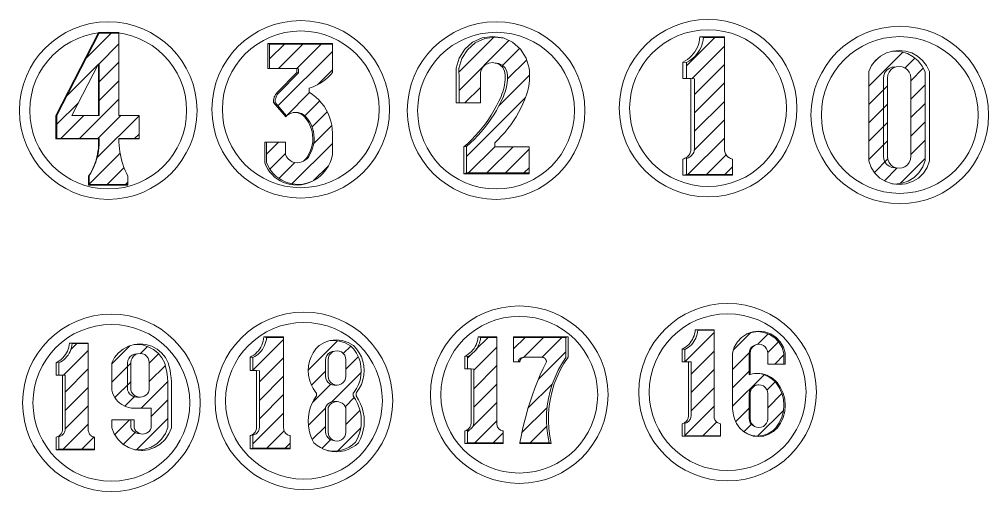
# Model space of a CAD drawing. Header units: inches. Extents: x 352 to 11605, y -941 to 2503.
# Drawn here: x 5041.4 to 5127.2, y 744.3 to 786.1 of the extents above; entities that cross this region are included whole.
import ezdxf

# ---------------------------------------------------------------- set-up
doc = ezdxf.new("R2010")
doc.units = ezdxf.units.IN
doc.header["$MEASUREMENT"] = 0
pattern_1 = [(45, (4354.5797, 1323.5204), (-0.8148213, 0.8148213), [])]
pattern_2 = [(45, (4354.5797, 1323.5204), (-0.8148213, 0.8148213), [])]

msp = doc.modelspace()

# ---------------------------------------------------------------- hatches: boundary and pattern name
at = {"lineweight": 20}
h = msp.add_hatch(dxfattribs=at)
h.set_pattern_fill('ANSI31', color=256, scale=9.218651)
h.set_pattern_definition(pattern_1)
h.paths.add_polyline_path([(5050.239, 784.852), (5048.497, 784.852), (5044.759, 777.571), (5044.759, 775.528), (5048.497, 775.528), (5048.498, 775.223), (5048.492, 774.962), (5048.473, 774.701), (5048.442, 774.441), (5048.398, 774.183), (5048.342, 773.928), (5048.273, 773.675), (5048.192, 773.427), (5048.099, 773.182), (5047.994, 772.943), (5047.878, 772.708), (5047.75, 772.48), (5047.612, 772.258), (5047.612, 771.471), (5051.034, 771.471), (5051.034, 772.198), (5050.91, 772.455), (5050.796, 772.717), (5050.692, 772.983), (5050.598, 773.253), (5050.515, 773.526), (5050.443, 773.803), (5050.382, 774.082), (5050.331, 774.363), (5050.292, 774.646), (5050.263, 774.93), (5050.245, 775.215), (5050.238, 775.528), (5052.027, 775.528), (5052.027, 777.563), (5050.239, 777.563)])
h.paths.add_polyline_path([(5048.451, 782.134), (5048.497, 782.097), (5048.497, 777.571), (5048.451, 777.563), (5046.066, 777.563)], flags=16)
h = msp.add_hatch(dxfattribs=at)
h.set_pattern_fill('ANSI31', color=256, scale=9.218651)
h.set_pattern_definition(pattern_1)
h.paths.add_polyline_path([(5069.133, 783.899), (5063.571, 783.899), (5063.571, 781.744), (5065.996, 781.744), (5066.128, 781.706), (5066.128, 781.341), (5064.412, 779.608), (5064.305, 779.484), (5064.258, 779.417), (5064.216, 779.347), (5064.179, 779.274), (5064.147, 779.198), (5064.121, 779.121), (5064.1, 779.042), (5064.084, 778.961), (5064.07, 778.798), (5064.071, 778.716), (5065.08, 777.541), (5065.113, 777.573), (5065.239, 777.664), (5065.376, 777.737), (5065.523, 777.79), (5065.675, 777.823), (5065.83, 777.833), (5065.964, 777.834), (5066.118, 777.823), (5066.269, 777.791), (5066.414, 777.738), (5066.55, 777.666), (5066.675, 777.575), (5066.786, 777.468), (5066.973, 777.238), (5067.136, 776.989), (5067.271, 776.724), (5067.379, 776.447), (5067.456, 776.16), (5067.504, 775.866), (5067.521, 775.569), (5067.506, 775.272), (5067.461, 774.978), (5067.386, 774.691), (5067.281, 774.413), (5067.147, 774.147), (5067.052, 773.95), (5066.919, 773.777), (5066.754, 773.634), (5066.563, 773.527), (5066.436, 773.484), (5066.226, 773.418), (5066.006, 773.396), (5065.787, 773.418), (5065.576, 773.484), (5065.384, 773.592), (5065.217, 773.736), (5065.083, 773.911), (5064.987, 774.11), (5064.987, 775.217), (5063.302, 775.217), (5063.302, 773.416), (5063.422, 773.135), (5063.57, 772.869), (5063.745, 772.619), (5063.945, 772.388), (5064.167, 772.179), (5064.41, 771.994), (5064.671, 771.834), (5064.946, 771.703), (5065.234, 771.6), (5065.53, 771.528), (5065.833, 771.486), (5066.138, 771.476), (5066.505, 771.506), (5066.867, 771.578), (5067.218, 771.691), (5067.478, 771.809), (5067.756, 771.976), (5068.051, 772.203), (5068.319, 772.462), (5068.555, 772.75), (5068.757, 773.063), (5068.922, 773.397), (5069.048, 773.747), (5069.133, 774.11), (5069.133, 775.995), (5069.117, 776.358), (5069.071, 776.718), (5068.993, 777.073), (5068.886, 777.419), (5068.75, 777.756), (5068.585, 778.079), (5068.393, 778.388), (5068.176, 778.678), (5067.934, 778.949), (5067.67, 779.199), (5067.386, 779.425), (5067.084, 779.625), (5067.084, 779.994), (5067.282, 780.06), (5067.477, 780.136), (5067.667, 780.221), (5067.854, 780.316), (5068.035, 780.419), (5068.211, 780.532), (5068.382, 780.653), (5068.546, 780.782), (5068.703, 780.919), (5068.854, 781.064), (5068.997, 781.216), (5069.133, 781.375)])
h = msp.add_hatch(dxfattribs=at)
h.set_pattern_fill('ANSI31', color=256, scale=9.218651)
h.set_pattern_definition(pattern_1)
h.paths.add_polyline_path([(5086.538, 774.795), (5083.499, 774.795), (5083.499, 775.153), (5083.809, 775.449), (5084.107, 775.757), (5084.392, 776.078), (5084.663, 776.41), (5084.921, 776.753), (5085.164, 777.106), (5085.392, 777.468), (5085.605, 777.84), (5085.803, 778.221), (5085.985, 778.609), (5086.151, 779.004), (5086.207, 779.158), (5086.301, 779.406), (5086.381, 779.658), (5086.449, 779.914), (5086.503, 780.174), (5086.543, 780.435), (5086.57, 780.699), (5086.582, 780.964), (5086.582, 781.229), (5086.567, 781.493), (5086.538, 781.756), (5086.283, 782.653), (5085.783, 783.44), (5085.081, 784.054), (5084.32, 784.404), (5083.523, 784.519), (5082.61, 784.387), (5081.771, 784.002), (5081.076, 783.394), (5080.581, 782.614), (5080.328, 781.726), (5080.337, 780.803), (5080.337, 778.679), (5082.239, 778.679), (5082.239, 781.471), (5082.418, 781.807), (5082.664, 782.047), (5082.972, 782.201), (5083.312, 782.254), (5083.523, 782.219), (5083.651, 782.201), (5083.657, 782.198), (5083.86, 782.167), (5084.164, 782.015), (5084.408, 781.777), (5084.568, 781.476), (5084.629, 781.141), (5084.629, 780.925), (5084.619, 780.71), (5084.599, 780.495), (5084.568, 780.282), (5084.527, 780.07), (5084.475, 779.861), (5084.414, 779.654), (5084.342, 779.451), (5084.261, 779.251), (5084.17, 779.056), (5084.069, 778.832), (5083.862, 778.42), (5083.639, 778.016), (5083.402, 777.621), (5083.149, 777.235), (5082.883, 776.859), (5082.603, 776.493), (5082.309, 776.137), (5082.002, 775.793), (5081.682, 775.461), (5081.35, 775.141), (5081.006, 774.833), (5081.006, 772.482), (5086.538, 772.482)])
h = msp.add_hatch(dxfattribs=at)
h.set_pattern_fill('ANSI31', color=256, scale=9.218651)
h.set_pattern_definition([(45, (4354.5797, 1323.5204), (-0.8148213, 0.8148213), [])])
h.paths.add_polyline_path([(5104.346, 773.77), (5104.256, 773.813), (5104.171, 773.866), (5104.093, 773.929), (5104.023, 774.001), (5103.962, 774.08), (5103.911, 774.166), (5103.871, 774.258), (5103.841, 774.354), (5103.824, 774.452), (5103.818, 774.552), (5103.818, 784.478), (5101.955, 784.478), (5101.928, 784.246), (5101.88, 784.017), (5101.813, 783.793), (5101.727, 783.576), (5101.622, 783.368), (5101.499, 783.169), (5101.36, 782.981), (5101.205, 782.807), (5101.035, 782.646), (5100.853, 782.501), (5100.658, 782.372), (5100.453, 782.261), (5100.453, 780.855), (5100.858, 780.855), (5101.167, 780.832), (5101.167, 774.591), (5101.154, 774.495), (5101.131, 774.4), (5101.098, 774.309), (5101.056, 774.221), (5101.004, 774.138), (5100.945, 774.061), (5100.877, 773.991), (5100.803, 773.929), (5100.722, 773.874), (5100.636, 773.828), (5100.546, 773.792), (5100.453, 773.765), (5100.453, 772.337), (5104.539, 772.337), (5104.539, 773.718), (5104.441, 773.738)])
h = msp.add_hatch(dxfattribs=at)
h.set_pattern_fill('ANSI31', color=256, scale=9.218651, angle=180)
h.set_pattern_definition([(225, (4354.5797, 1323.5204), (0.8148213, -0.8148213), [])])
h.paths.add_polyline_path([(5121.569, 773.584), (5121.569, 781.43), (5121.316, 781.945), (5120.963, 782.399), (5120.527, 782.772), (5120.025, 783.051), (5119.477, 783.222), (5118.906, 783.28), (5118.591, 783.248), (5118.143, 783.108), (5117.636, 782.827), (5117.195, 782.45), (5116.84, 781.992), (5116.584, 781.471), (5116.584, 773.548), (5116.797, 772.975), (5117.131, 772.464), (5117.568, 772.037), (5118.088, 771.717), (5118.6, 771.541), (5118.906, 771.507), (5119.507, 771.574), (5120.079, 771.77), (5120.594, 772.088), (5121.028, 772.51), (5121.358, 773.017)])
h.paths.add_polyline_path([(5118.241, 781.389), (5119.119, 782.063), (5120.212, 781.611), (5120.306, 780.891), (5120.306, 773.435), (5119.428, 772.761), (5119.022, 772.93), (5118.559, 772.982), (5118.241, 773.751)], flags=16)
h = msp.add_hatch(dxfattribs=at)
h.set_pattern_fill('ANSI31', color=256, scale=9.218651)
h.set_pattern_definition(pattern_2)
h.paths.add_polyline_path([(5103.31, 750.323), (5103.24, 750.356), (5103.175, 750.397), (5103.115, 750.445), (5103.061, 750.5), (5103.014, 750.562), (5102.975, 750.628), (5102.944, 750.698), (5102.921, 750.772), (5102.908, 750.848), (5102.903, 750.925), (5102.903, 758.565), (5101.469, 758.565), (5101.448, 758.387), (5101.412, 758.211), (5101.36, 758.039), (5101.293, 757.872), (5101.213, 757.711), (5101.118, 757.558), (5101.011, 757.414), (5100.892, 757.279), (5100.761, 757.156), (5100.621, 757.044), (5100.471, 756.945), (5100.313, 756.859), (5100.313, 755.776), (5100.625, 755.776), (5100.862, 755.759), (5100.862, 750.955), (5100.852, 750.881), (5100.835, 750.808), (5100.809, 750.738), (5100.777, 750.67), (5100.737, 750.606), (5100.691, 750.547), (5100.64, 750.493), (5100.582, 750.445), (5100.52, 750.403), (5100.454, 750.368), (5100.385, 750.34), (5100.313, 750.319), (5100.313, 749.22), (5103.458, 749.22), (5103.458, 750.283), (5103.383, 750.298)])
h = msp.add_hatch(dxfattribs=at)
h.set_pattern_fill('ANSI31', color=256, scale=9.218651)
h.set_pattern_definition(pattern_2)
h.paths.add_polyline_path([(5108.363, 753.925), (5108.217, 754.086), (5108.055, 754.232), (5107.879, 754.361), (5107.691, 754.472), (5107.494, 754.564), (5107.288, 754.636), (5107.076, 754.688), (5106.86, 754.718), (5106.642, 754.727), (5106.493, 754.718), (5106.301, 754.688), (5106.088, 754.632), (5105.999, 754.625), (5105.999, 756.512), (5106.025, 756.713), (5106.102, 756.899), (5106.225, 757.06), (5106.386, 757.183), (5106.572, 757.26), (5106.667, 757.293), (5106.87, 757.32), (5107.072, 757.293), (5107.261, 757.215), (5107.422, 757.091), (5107.547, 756.929), (5107.625, 756.74), (5107.651, 756.538), (5107.651, 755.567), (5109.08, 755.567), (5109.08, 756.512), (5108.92, 757.031), (5108.645, 757.5), (5108.27, 757.893), (5107.815, 758.189), (5107.305, 758.374), (5106.773, 758.437), (5106.765, 758.437), (5106.226, 758.374), (5105.765, 758.207), (5105.343, 757.932), (5104.964, 757.535), (5104.687, 757.062), (5104.525, 756.538), (5104.525, 751.997), (5104.529, 751.802), (5104.542, 751.609), (5104.563, 751.415), (5104.593, 751.223), (5104.632, 751.033), (5104.678, 750.844), (5104.712, 750.728), (5104.896, 750.292), (5105.167, 749.906), (5105.513, 749.586), (5105.861, 749.381), (5106.276, 749.243), (5106.741, 749.194), (5107.205, 749.243), (5107.649, 749.39), (5108.052, 749.628), (5108.177, 749.744), (5108.363, 749.934), (5108.67, 750.378), (5108.895, 750.869), (5109.034, 751.391), (5109.08, 751.929), (5109.034, 752.467), (5108.895, 752.989), (5108.67, 753.48)])
h.paths.add_polyline_path([(5106.025, 753.158), (5106.102, 753.344), (5106.225, 753.505), (5106.386, 753.628), (5106.572, 753.705), (5106.773, 753.731), (5106.87, 753.73), (5107.072, 753.703), (5107.261, 753.625), (5107.422, 753.501), (5107.547, 753.339), (5107.625, 753.15), (5107.651, 752.948), (5107.651, 750.728), (5107.625, 750.525), (5107.547, 750.337), (5107.422, 750.175), (5107.261, 750.051), (5107.072, 749.973), (5106.87, 749.946), (5106.667, 749.973), (5106.572, 750.011), (5106.479, 750.051), (5106.386, 750.088), (5106.225, 750.211), (5106.102, 750.372), (5106.025, 750.558), (5105.999, 750.758), (5105.999, 752.957)], flags=16)
h = msp.add_hatch(dxfattribs=at)
h.set_pattern_fill('ANSI31', color=256, scale=9.218651)
h.set_pattern_definition(pattern_2)
h.paths.add_polyline_path([(5047.94, 749.134), (5047.87, 749.167), (5047.805, 749.208), (5047.745, 749.257), (5047.691, 749.312), (5047.644, 749.373), (5047.605, 749.439), (5047.574, 749.51), (5047.551, 749.584), (5047.538, 749.659), (5047.533, 749.736), (5047.533, 757.377), (5046.099, 757.377), (5046.078, 757.198), (5046.041, 757.022), (5045.99, 756.85), (5045.923, 756.683), (5045.843, 756.522), (5045.748, 756.369), (5045.641, 756.225), (5045.522, 756.091), (5045.391, 755.967), (5045.25, 755.855), (5045.1, 755.756), (5044.942, 755.67), (5044.942, 754.588), (5045.255, 754.588), (5045.492, 754.571), (5045.492, 749.767), (5045.482, 749.692), (5045.465, 749.62), (5045.439, 749.549), (5045.407, 749.482), (5045.367, 749.418), (5045.321, 749.359), (5045.269, 749.305), (5045.212, 749.256), (5045.15, 749.215), (5045.084, 749.179), (5045.015, 749.151), (5044.942, 749.131), (5044.942, 748.031), (5048.088, 748.031), (5048.088, 749.094), (5048.013, 749.11)])
h = msp.add_hatch(dxfattribs=at)
h.set_pattern_fill('ANSI31', color=256, scale=9.218651)
h.set_pattern_definition(pattern_2)
h.paths.add_polyline_path([(5054.569, 752.637), (5054.576, 752.76), (5054.585, 753.066), (5054.587, 753.371), (5054.581, 753.676), (5054.567, 753.981), (5054.542, 754.339), (5054.504, 754.673), (5054.45, 755.005), (5054.381, 755.335), (5054.298, 755.66), (5054.05, 756.122), (5053.716, 756.527), (5053.31, 756.859), (5052.848, 757.106), (5052.346, 757.258), (5051.824, 757.31), (5051.509, 757.279), (5051.081, 757.149), (5050.614, 756.9), (5050.204, 756.564), (5049.867, 756.155), (5049.617, 755.689), (5049.617, 753.253), (5049.677, 753.033), (5049.762, 752.822), (5049.871, 752.621), (5050.001, 752.434), (5050.151, 752.263), (5050.32, 752.111), (5050.505, 751.978), (5050.704, 751.867), (5050.915, 751.779), (5051.133, 751.715), (5051.358, 751.677), (5051.394, 751.675), (5052.811, 751.675), (5053.112, 751.664), (5053.112, 749.929), (5053.044, 749.776), (5052.945, 749.64), (5052.821, 749.527), (5052.675, 749.443), (5052.516, 749.391), (5052.349, 749.374), (5052.182, 749.391), (5051.89, 749.424), (5051.732, 749.476), (5051.588, 749.559), (5051.465, 749.67), (5051.367, 749.805), (5051.299, 749.957), (5051.299, 750.623), (5049.617, 750.623), (5049.617, 749.929), (5049.834, 749.378), (5050.165, 748.886), (5050.594, 748.477), (5051.101, 748.171), (5051.595, 748.004), (5051.959, 747.964), (5052.543, 748.028), (5053.099, 748.216), (5053.601, 748.519), (5054.026, 748.924), (5054.354, 749.411), (5054.569, 749.957)])
h.paths.add_polyline_path([(5052.761, 752.932), (5052.628, 752.807), (5052.47, 752.713), (5052.297, 752.655), (5052.115, 752.635), (5051.933, 752.655), (5051.759, 752.713), (5051.602, 752.807), (5051.468, 752.932), (5051.364, 753.083), (5051.295, 753.253), (5051.295, 755.689), (5051.323, 755.901), (5051.405, 756.099), (5051.535, 756.268), (5051.705, 756.399), (5051.902, 756.481), (5052.115, 756.508), (5052.327, 756.481), (5052.525, 756.399), (5052.694, 756.268), (5052.825, 756.099), (5052.906, 755.901), (5052.934, 755.689), (5052.934, 753.253), (5052.865, 753.083)], flags=16)
h = msp.add_hatch(dxfattribs=at)
h.set_pattern_fill('ANSI31', color=256, scale=9.218651)
h.set_pattern_definition(pattern_2)
h.paths.add_polyline_path([(5065.247, 749.272), (5065.174, 749.306), (5065.106, 749.349), (5065.043, 749.4), (5064.986, 749.458), (5064.937, 749.523), (5064.896, 749.592), (5064.863, 749.666), (5064.84, 749.744), (5064.825, 749.823), (5064.821, 749.904), (5064.821, 757.926), (5063.315, 757.926), (5063.293, 757.739), (5063.254, 757.554), (5063.2, 757.373), (5063.13, 757.198), (5063.046, 757.029), (5062.947, 756.869), (5062.834, 756.717), (5062.709, 756.576), (5062.572, 756.446), (5062.424, 756.329), (5062.266, 756.225), (5062.101, 756.135), (5062.101, 754.998), (5062.428, 754.998), (5062.678, 754.98), (5062.678, 749.936), (5062.667, 749.858), (5062.649, 749.781), (5062.622, 749.707), (5062.588, 749.637), (5062.547, 749.57), (5062.498, 749.508), (5062.444, 749.451), (5062.384, 749.4), (5062.318, 749.356), (5062.249, 749.319), (5062.176, 749.29), (5062.101, 749.268), (5062.101, 748.113), (5065.403, 748.113), (5065.403, 749.23), (5065.324, 749.246)])
h = msp.add_hatch(dxfattribs=at)
h.set_pattern_fill('ANSI31', color=256, scale=9.218651)
h.set_pattern_definition(pattern_2)
h.paths.add_polyline_path([(5070.969, 753.003), (5071.017, 753.054), (5071.253, 753.392), (5071.442, 753.76), (5071.579, 754.149), (5071.662, 754.554), (5071.69, 754.966), (5071.662, 755.377), (5071.579, 755.782), (5071.442, 756.171), (5071.253, 756.539), (5071.017, 756.877), (5070.737, 757.181), (5070.272, 757.441), (5069.764, 757.603), (5069.234, 757.657), (5068.833, 757.616), (5068.424, 757.486), (5067.955, 757.223), (5067.672, 756.916), (5067.434, 756.575), (5067.243, 756.204), (5067.105, 755.81), (5067.02, 755.402), (5066.992, 754.986), (5067.02, 754.57), (5067.105, 754.162), (5067.243, 753.768), (5067.434, 753.397), (5067.672, 753.056), (5067.72, 753.004), (5067.72, 752.749), (5067.503, 752.414), (5067.322, 752.058), (5067.179, 751.685), (5067.075, 751.299), (5067.013, 750.904), (5066.992, 750.505), (5067.013, 750.106), (5067.075, 749.711), (5067.179, 749.325), (5067.322, 748.952), (5067.503, 748.596), (5067.78, 748.362), (5068.084, 748.166), (5068.411, 748.01), (5068.726, 747.906), (5068.876, 747.877), (5069.234, 747.854), (5069.592, 747.877), (5069.944, 747.945), (5070.285, 748.057), (5070.609, 748.212), (5070.91, 748.407), (5071.185, 748.638), (5071.364, 748.991), (5071.505, 749.36), (5071.608, 749.742), (5071.669, 750.133), (5071.69, 750.528), (5071.669, 750.923), (5071.608, 751.314), (5071.505, 751.696), (5071.364, 752.066), (5071.185, 752.419), (5070.969, 752.751)])
h.paths.add_polyline_path([(5069.864, 752.176), (5070.011, 752.1), (5070.14, 751.998), (5070.248, 751.873), (5070.329, 751.729), (5070.329, 749.543), (5070.302, 749.339), (5070.224, 749.149), (5070.099, 748.986), (5069.935, 748.861), (5069.746, 748.782), (5069.542, 748.755), (5069.338, 748.782), (5069.1, 748.822), (5068.912, 748.9), (5068.751, 749.024), (5068.627, 749.186), (5068.549, 749.374), (5068.522, 749.576), (5068.522, 751.74), (5068.603, 751.882), (5068.71, 752.007), (5068.838, 752.108), (5068.983, 752.183), (5069.14, 752.23), (5069.302, 752.245), (5069.542, 752.239), (5069.706, 752.223)], flags=16)
h.paths.add_polyline_path([(5069.746, 753.737), (5069.542, 753.71), (5069.302, 753.702), (5069.1, 753.729), (5068.912, 753.807), (5068.751, 753.931), (5068.627, 754.092), (5068.549, 754.28), (5068.522, 754.482), (5068.522, 755.925), (5068.549, 756.127), (5068.627, 756.315), (5068.751, 756.477), (5068.912, 756.601), (5069.1, 756.679), (5069.338, 756.716), (5069.542, 756.743), (5069.746, 756.716), (5069.935, 756.637), (5070.099, 756.512), (5070.224, 756.349), (5070.302, 756.159), (5070.329, 755.955), (5070.329, 754.498), (5070.302, 754.294), (5070.224, 754.104), (5070.099, 753.941), (5069.935, 753.816)], flags=16)
h = msp.add_hatch(dxfattribs=at)
h.set_pattern_fill('ANSI31', color=256, scale=9.218651)
h.set_pattern_definition(pattern_2)
h.paths.add_polyline_path([(5084.09, 749.689), (5084.02, 749.722), (5083.955, 749.763), (5083.895, 749.811), (5083.841, 749.866), (5083.794, 749.928), (5083.755, 749.994), (5083.724, 750.064), (5083.701, 750.138), (5083.687, 750.214), (5083.683, 750.291), (5083.683, 757.931), (5082.249, 757.931), (5082.228, 757.753), (5082.191, 757.577), (5082.14, 757.404), (5082.073, 757.237), (5081.993, 757.077), (5081.898, 756.924), (5081.791, 756.779), (5081.672, 756.645), (5081.541, 756.521), (5081.4, 756.41), (5081.25, 756.31), (5081.092, 756.225), (5081.092, 755.142), (5081.405, 755.142), (5081.642, 755.125), (5081.642, 750.321), (5081.632, 750.247), (5081.614, 750.174), (5081.589, 750.104), (5081.557, 750.036), (5081.517, 749.972), (5081.471, 749.913), (5081.419, 749.859), (5081.362, 749.811), (5081.3, 749.769), (5081.234, 749.734), (5081.164, 749.706), (5081.092, 749.685), (5081.092, 748.586), (5084.238, 748.586), (5084.238, 749.648), (5084.163, 749.664)])
h = msp.add_hatch(dxfattribs=at)
h.set_pattern_fill('ANSI31', color=256, scale=9.218651)
h.set_pattern_definition(pattern_2)
h.paths.add_polyline_path([(5088.145, 751.87), (5088.249, 752.523), (5088.398, 753.167), (5088.592, 753.799), (5088.831, 754.416), (5089.111, 755.014), (5089.434, 755.591), (5089.796, 756.145), (5089.796, 757.931), (5085.163, 757.931), (5085.163, 755.755), (5085.575, 755.755), (5085.579, 755.813), (5085.614, 755.916), (5085.674, 756.006), (5085.755, 756.077), (5085.852, 756.125), (5085.879, 756.13), (5085.828, 756.113), (5085.78, 756.089), (5085.735, 756.059), (5085.694, 756.024), (5085.659, 755.983), (5085.629, 755.938), (5085.605, 755.89), (5085.588, 755.839), (5085.577, 755.786), (5085.575, 755.755), (5085.718, 755.755), (5085.723, 755.837), (5085.759, 755.941), (5085.819, 756.031), (5085.902, 756.104), (5086, 756.152), (5086.08, 756.168), (5086.134, 756.172), (5087.691, 756.172), (5087.789, 756.152), (5087.887, 756.103), (5087.968, 756.031), (5088.028, 755.94), (5088.061, 755.837), (5088.066, 755.755), (5087.79, 755.183), (5087.529, 754.605), (5087.282, 754.02), (5087.05, 753.43), (5086.832, 752.834), (5086.628, 752.233), (5086.439, 751.627), (5086.265, 751.016), (5086.106, 750.402), (5085.961, 749.784), (5085.832, 749.163), (5085.727, 748.586), (5088.32, 748.586), (5088.193, 749.234), (5088.111, 749.89), (5088.076, 750.55), (5088.087, 751.211)])

# ---------------------------------------------------------------- linework, layer by layer
for p, q in [((5048.497, 784.852), (5050.239, 784.852)), ((5063.414, 783.958), (5063.414, 781.744)), ((5063.571, 783.899), (5063.571, 781.744)), ((5048.451, 777.563), (5048.451, 782.134)), ((5100.453, 782.261), (5100.453, 780.855)), ((5063.414, 781.744), (5063.571, 781.744)), ((5063.571, 781.744), (5065.996, 781.744)), ((5065.996, 781.744), (5066.128, 781.706)), ((5066.128, 781.706), (5066.128, 781.341)), ((5066.436, 773.484), (5066.226, 773.418)), ((5100.453, 772.337), (5104.539, 772.337)), ((5106.667, 757.293), (5106.87, 757.32)), ((5100.313, 756.859), (5100.313, 755.776)), ((5044.942, 755.67), (5044.942, 754.588)), ((5062.101, 756.135), (5062.101, 754.998)), ((5081.092, 756.225), (5081.092, 755.142)), ((5069.377, 752.223), (5069.219, 752.176)), ((5069.542, 752.239), (5069.377, 752.223)), ((5100.313, 749.22), (5103.458, 749.22)), ((5044.942, 748.031), (5048.088, 748.031)), ((5062.101, 748.113), (5065.403, 748.113)), ((5081.092, 748.586), (5084.238, 748.586)), ((5085.727, 748.586), (5088.32, 748.586))]:
    msp.add_line(p, q, dxfattribs=at)
for points in [[(5044.675, 775.501), (5044.675, 777.563), (5048.451, 784.916)], [(5050.239, 775.501), (5052.027, 775.501), (5052.027, 775.528), (5052.027, 777.563), (5050.239, 777.563), (5050.239, 784.852), (5050.239, 784.916), (5048.451, 784.916), (5048.497, 784.852), (5044.759, 777.571), (5044.759, 775.528)], [(5068.051, 772.203), (5068.319, 772.462), (5068.555, 772.75), (5068.757, 773.063), (5068.922, 773.397), (5069.048, 773.747), (5069.133, 774.11), (5069.133, 775.995), (5069.117, 776.358), (5069.071, 776.718), (5068.993, 777.073), (5068.886, 777.419), (5068.75, 777.756), (5068.585, 778.079), (5068.393, 778.388), (5068.176, 778.678), (5067.934, 778.949), (5067.67, 779.199), (5067.386, 779.425), (5067.084, 779.625), (5067.084, 779.994), (5067.282, 780.06), (5067.477, 780.136), (5067.667, 780.221), (5067.854, 780.316), (5068.035, 780.419), (5068.211, 780.532), (5068.382, 780.653), (5068.546, 780.782), (5068.703, 780.919), (5068.854, 781.064), (5068.997, 781.216), (5069.133, 781.375), (5069.133, 783.899)], [(5080.094, 778.679), (5080.094, 780.824), (5080.085, 781.756), (5080.341, 782.653), (5080.84, 783.44), (5081.542, 784.054), (5082.389, 784.443), (5083.312, 784.577), (5084.234, 784.443), (5084.32, 784.404), (5085.081, 784.054), (5085.783, 783.44), (5086.283, 782.653), (5086.538, 781.756), (5086.567, 781.493), (5086.582, 781.229), (5086.582, 780.964), (5086.57, 780.699), (5086.543, 780.435), (5086.503, 780.174), (5086.449, 779.914), (5086.381, 779.658), (5086.301, 779.406), (5086.207, 779.158), (5086.151, 779.004), (5085.985, 778.609), (5085.803, 778.221), (5085.605, 777.84), (5085.392, 777.468), (5085.164, 777.106), (5084.921, 776.753), (5084.663, 776.41), (5084.392, 776.078), (5084.107, 775.757), (5083.809, 775.449), (5083.499, 775.153), (5083.499, 774.795), (5086.538, 774.795), (5086.538, 772.482), (5086.538, 772.421), (5080.77, 772.421)], [(5080.337, 778.679), (5080.337, 780.803), (5080.328, 781.726), (5080.581, 782.614), (5081.076, 783.394), (5081.771, 784.002), (5082.61, 784.387), (5083.523, 784.519), (5084.32, 784.404)], [(5100.137, 772.275), (5104.539, 772.275), (5104.539, 772.337), (5104.539, 773.718), (5104.441, 773.738), (5104.346, 773.77), (5104.256, 773.813), (5104.171, 773.866), (5104.093, 773.929), (5104.023, 774.001), (5103.962, 774.08), (5103.911, 774.166), (5103.871, 774.258), (5103.841, 774.354), (5103.824, 774.452), (5103.818, 774.552), (5103.818, 784.478), (5103.818, 784.536), (5101.654, 784.536), (5101.626, 784.301), (5101.579, 784.07), (5101.511, 783.845), (5101.424, 783.625), (5101.318, 783.415), (5101.194, 783.214), (5101.053, 783.025), (5100.897, 782.848), (5100.725, 782.686), (5100.541, 782.539), (5100.344, 782.409), (5100.137, 782.297), (5100.137, 780.855), (5100.453, 780.855), (5100.858, 780.855), (5100.858, 774.552), (5100.845, 774.455), (5100.822, 774.359), (5100.789, 774.267), (5100.746, 774.178), (5100.694, 774.095), (5100.634, 774.017), (5100.566, 773.946), (5100.491, 773.883), (5100.409, 773.828), (5100.322, 773.781), (5100.231, 773.745), (5100.137, 773.718), (5100.137, 772.275), (5100.453, 772.337), (5100.453, 773.765), (5100.546, 773.792), (5100.636, 773.828), (5100.722, 773.874), (5100.803, 773.929), (5100.877, 773.991), (5100.945, 774.061), (5101.004, 774.138), (5101.056, 774.221), (5101.098, 774.309), (5101.131, 774.4), (5101.154, 774.495), (5101.167, 774.591), (5101.167, 780.832), (5100.858, 780.855)], [(5100.137, 782.297), (5100.453, 782.261), (5100.658, 782.372), (5100.853, 782.501), (5101.035, 782.646), (5101.205, 782.807), (5101.36, 782.981), (5101.499, 783.169), (5101.622, 783.368), (5101.727, 783.576), (5101.813, 783.793), (5101.88, 784.017), (5101.928, 784.246), (5101.955, 784.478)], [(5101.654, 784.536), (5101.955, 784.478), (5103.818, 784.478)], [(5118.591, 783.248), (5118.906, 783.28), (5119.477, 783.222), (5120.025, 783.051), (5120.527, 782.772), (5120.963, 782.399), (5121.316, 781.945), (5121.569, 781.43), (5121.569, 773.584), (5121.358, 773.017), (5121.028, 772.51), (5120.594, 772.088), (5120.079, 771.77), (5119.507, 771.574), (5118.906, 771.507), (5118.6, 771.541)], [(5080.094, 778.679), (5080.337, 778.679), (5082.239, 778.679), (5082.239, 781.409), (5082.256, 781.504), (5082.418, 781.807), (5082.664, 782.047), (5082.972, 782.201), (5083.312, 782.254), (5083.523, 782.219), (5083.651, 782.201), (5083.657, 782.198)], [(5084.205, 781.807), (5083.959, 782.047), (5083.657, 782.198), (5083.86, 782.167), (5084.164, 782.015), (5084.408, 781.777), (5084.568, 781.476), (5084.629, 781.141), (5084.629, 780.925), (5084.619, 780.71), (5084.599, 780.495), (5084.568, 780.282), (5084.527, 780.07), (5084.475, 779.861), (5084.414, 779.654), (5084.342, 779.451), (5084.261, 779.251), (5084.17, 779.056), (5084.069, 778.832), (5083.862, 778.42), (5083.639, 778.016), (5083.402, 777.621), (5083.149, 777.235), (5082.883, 776.859), (5082.603, 776.493), (5082.309, 776.137), (5082.002, 775.793), (5081.682, 775.461), (5081.35, 775.141), (5081.006, 774.833)], [(5065.996, 781.375), (5064.263, 779.625), (5064.155, 779.5), (5064.108, 779.432), (5064.066, 779.361), (5064.028, 779.287), (5063.996, 779.211), (5063.969, 779.133), (5063.948, 779.053), (5063.932, 778.972), (5063.918, 778.807), (5063.919, 778.725), (5065, 777.464), (5065.08, 777.541), (5065.113, 777.573), (5065.239, 777.664), (5065.376, 777.737), (5065.523, 777.79), (5065.675, 777.823), (5065.83, 777.833)], [(5065.996, 781.744), (5065.996, 781.375), (5066.128, 781.341), (5064.412, 779.608), (5064.305, 779.484), (5064.258, 779.417), (5064.216, 779.347), (5064.179, 779.274), (5064.147, 779.198), (5064.121, 779.121), (5064.1, 779.042), (5064.084, 778.961), (5064.07, 778.798), (5064.071, 778.716), (5065.08, 777.541)], [(5084.205, 781.807), (5084.367, 781.504), (5084.428, 781.165), (5084.429, 780.947), (5084.418, 780.73), (5084.398, 780.513), (5084.366, 780.298), (5084.325, 780.084), (5084.273, 779.873), (5084.211, 779.664), (5084.139, 779.459), (5084.057, 779.257), (5083.965, 779.059), (5083.863, 778.833), (5083.654, 778.418), (5083.429, 778.01), (5083.189, 777.611), (5082.934, 777.221), (5082.665, 776.841), (5082.382, 776.471), (5082.085, 776.112), (5081.775, 775.765), (5081.452, 775.429), (5081.117, 775.106), (5080.77, 774.795), (5080.77, 772.421), (5081.006, 772.482), (5086.538, 772.482)], [(5118.906, 781.878), (5118.641, 781.843), (5118.394, 781.741), (5118.182, 781.579), (5118.02, 781.367), (5117.918, 781.12), (5117.883, 780.855), (5117.883, 773.966), (5117.918, 773.701), (5118.02, 773.454), (5118.182, 773.242), (5118.394, 773.08), (5118.641, 772.978), (5118.906, 772.943), (5119.274, 772.901), (5119.541, 772.936), (5119.79, 773.039), (5120.004, 773.203), (5120.168, 773.417), (5120.271, 773.666), (5120.306, 773.934), (5120.306, 780.891)], [(5120.306, 780.891), (5120.271, 781.159), (5120.168, 781.408), (5120.004, 781.622), (5119.79, 781.786), (5119.541, 781.889), (5119.274, 781.924), (5119.006, 781.889), (5118.757, 781.786), (5118.543, 781.622), (5118.379, 781.408), (5118.276, 781.159), (5118.241, 780.891), (5118.241, 773.934), (5118.276, 773.666), (5118.379, 773.417), (5118.543, 773.203), (5118.757, 773.039), (5119.006, 772.936), (5119.274, 772.901)], [(5048.451, 775.501), (5044.675, 775.501), (5044.759, 775.528), (5048.497, 775.528)], [(5052.027, 775.528), (5050.268, 775.528), (5050.239, 775.501), (5050.245, 775.215), (5050.263, 774.93), (5050.292, 774.646), (5050.331, 774.363), (5050.382, 774.082), (5050.443, 773.803), (5050.515, 773.526), (5050.598, 773.253), (5050.692, 772.983), (5050.796, 772.717), (5050.91, 772.455), (5051.034, 772.198), (5051.034, 771.471), (5051.034, 771.403), (5047.556, 771.403), (5047.556, 772.198), (5047.696, 772.422), (5047.825, 772.653), (5047.942, 772.889), (5048.048, 773.131), (5048.142, 773.378), (5048.224, 773.629), (5048.293, 773.884), (5048.35, 774.142), (5048.394, 774.403), (5048.426, 774.665), (5048.445, 774.928), (5048.451, 775.192)], [(5048.451, 775.192), (5048.451, 775.501), (5048.497, 775.528), (5048.498, 775.223), (5048.492, 774.962), (5048.473, 774.701), (5048.442, 774.441), (5048.398, 774.183), (5048.342, 773.928), (5048.273, 773.675), (5048.192, 773.427), (5048.099, 773.182), (5047.994, 772.943), (5047.878, 772.708), (5047.75, 772.48), (5047.612, 772.258), (5047.612, 771.471)], [(5066.226, 773.418), (5066.006, 773.396), (5065.787, 773.418), (5065.576, 773.484), (5065.384, 773.592), (5065.217, 773.736), (5065.083, 773.911), (5064.987, 774.11), (5064.987, 775.217), (5063.302, 775.217), (5063.142, 775.217), (5063.142, 773.372), (5063.264, 773.089), (5063.413, 772.819), (5063.59, 772.567), (5063.792, 772.334), (5064.017, 772.123), (5064.262, 771.936), (5064.525, 771.775), (5064.803, 771.642), (5065.093, 771.539), (5065.393, 771.465), (5065.698, 771.423), (5066.006, 771.413), (5066.377, 771.444), (5066.743, 771.516), (5067.097, 771.631), (5067.437, 771.784), (5067.478, 771.809), (5067.756, 771.976), (5068.051, 772.203)], [(5063.302, 775.217), (5063.302, 773.416), (5063.422, 773.135), (5063.57, 772.869), (5063.745, 772.619), (5063.945, 772.388), (5064.167, 772.179), (5064.41, 771.994), (5064.671, 771.834), (5064.946, 771.703), (5065.234, 771.6), (5065.53, 771.528), (5065.833, 771.486), (5066.138, 771.476), (5066.505, 771.506), (5066.867, 771.578), (5067.218, 771.691), (5067.478, 771.809)], [(5080.77, 774.795), (5081.006, 774.833), (5081.006, 772.482)], [(5047.556, 771.403), (5047.612, 771.471), (5051.034, 771.471)], [(5100.07, 749.172), (5103.458, 749.172), (5103.458, 749.22), (5103.458, 750.283), (5103.383, 750.298), (5103.31, 750.323), (5103.24, 750.356), (5103.175, 750.397), (5103.115, 750.445), (5103.061, 750.5), (5103.014, 750.562), (5102.975, 750.628), (5102.944, 750.698), (5102.921, 750.772), (5102.908, 750.848), (5102.903, 750.925), (5102.903, 758.565), (5102.903, 758.61), (5101.238, 758.61), (5101.216, 758.43), (5101.179, 758.252), (5101.127, 758.078), (5101.06, 757.909), (5100.979, 757.747), (5100.883, 757.593), (5100.775, 757.447), (5100.655, 757.311), (5100.523, 757.186), (5100.381, 757.073), (5100.229, 756.973), (5100.07, 756.887), (5100.07, 755.776), (5100.313, 755.776), (5100.625, 755.776), (5100.625, 750.925), (5100.615, 750.85), (5100.597, 750.776), (5100.571, 750.705), (5100.538, 750.637), (5100.499, 750.573), (5100.452, 750.513), (5100.4, 750.458), (5100.342, 750.41), (5100.279, 750.367), (5100.212, 750.332), (5100.142, 750.303), (5100.07, 750.283), (5100.07, 749.172), (5100.313, 749.22), (5100.313, 750.319), (5100.385, 750.34), (5100.454, 750.368), (5100.52, 750.403), (5100.582, 750.445), (5100.64, 750.493), (5100.691, 750.547), (5100.737, 750.606), (5100.777, 750.67), (5100.809, 750.738), (5100.835, 750.808), (5100.852, 750.881), (5100.862, 750.955), (5100.862, 755.759), (5100.625, 755.776)], [(5100.07, 756.887), (5100.313, 756.859), (5100.471, 756.945), (5100.621, 757.044), (5100.761, 757.156), (5100.892, 757.279), (5101.011, 757.414), (5101.118, 757.558), (5101.213, 757.711), (5101.293, 757.872), (5101.36, 758.039), (5101.412, 758.211), (5101.448, 758.387), (5101.469, 758.565)], [(5101.238, 758.61), (5101.469, 758.565), (5102.903, 758.565)], [(5104.632, 751.033), (5104.593, 751.223), (5104.563, 751.415), (5104.542, 751.609), (5104.529, 751.802), (5104.525, 751.997), (5104.525, 756.538), (5104.687, 757.062), (5104.964, 757.535), (5105.343, 757.932), (5105.765, 758.207), (5105.802, 758.232), (5106.318, 758.418), (5106.862, 758.481), (5106.87, 758.481), (5107.407, 758.418), (5107.923, 758.232), (5108.382, 757.932)], [(5105.765, 758.207), (5106.226, 758.374), (5106.765, 758.437), (5106.773, 758.437), (5107.305, 758.374), (5107.815, 758.189), (5108.27, 757.893), (5108.645, 757.5), (5108.92, 757.031), (5109.08, 756.512), (5109.08, 755.567)], [(5044.699, 747.984), (5048.088, 747.984), (5048.088, 748.031), (5048.088, 749.094), (5048.013, 749.11), (5047.94, 749.134), (5047.87, 749.167), (5047.805, 749.208), (5047.745, 749.257), (5047.691, 749.312), (5047.644, 749.373), (5047.605, 749.439), (5047.574, 749.51), (5047.551, 749.584), (5047.538, 749.659), (5047.533, 749.736), (5047.533, 757.377), (5047.533, 757.421), (5045.868, 757.421), (5045.846, 757.241), (5045.809, 757.063), (5045.757, 756.89), (5045.69, 756.721), (5045.609, 756.559), (5045.513, 756.404), (5045.405, 756.258), (5045.284, 756.123), (5045.153, 755.998), (5045.01, 755.885), (5044.859, 755.785), (5044.699, 755.698), (5044.699, 754.588), (5044.942, 754.588), (5045.255, 754.588), (5045.255, 749.736), (5045.245, 749.661), (5045.227, 749.588), (5045.201, 749.517), (5045.168, 749.449), (5045.128, 749.384), (5045.082, 749.324), (5045.03, 749.27), (5044.972, 749.221), (5044.909, 749.179), (5044.842, 749.143), (5044.772, 749.115), (5044.699, 749.094), (5044.699, 747.984), (5044.942, 748.031), (5044.942, 749.131), (5045.015, 749.151), (5045.084, 749.179), (5045.15, 749.215), (5045.212, 749.256), (5045.269, 749.305), (5045.321, 749.359), (5045.367, 749.418), (5045.407, 749.482), (5045.439, 749.549), (5045.465, 749.62), (5045.482, 749.692), (5045.492, 749.767), (5045.492, 754.571), (5045.255, 754.588)], [(5044.699, 755.698), (5044.942, 755.67), (5045.1, 755.756), (5045.25, 755.855), (5045.391, 755.967), (5045.522, 756.091), (5045.641, 756.225), (5045.748, 756.369), (5045.843, 756.522), (5045.923, 756.683), (5045.99, 756.85), (5046.041, 757.022), (5046.078, 757.198), (5046.099, 757.377)], [(5045.868, 757.421), (5046.099, 757.377), (5047.533, 757.377)], [(5051.081, 757.149), (5051.509, 757.279), (5051.588, 757.302), (5052.115, 757.354), (5052.642, 757.302), (5053.149, 757.149), (5053.616, 756.9), (5054.026, 756.564), (5054.363, 756.155), (5054.613, 755.689), (5054.698, 755.36), (5054.767, 755.027), (5054.821, 754.692), (5054.86, 754.355), (5054.885, 753.993), (5054.899, 753.685), (5054.905, 753.377), (5054.903, 753.069), (5054.894, 752.76), (5054.887, 752.635), (5054.887, 749.929), (5054.67, 749.378), (5054.339, 748.886), (5053.91, 748.477), (5053.402, 748.171), (5052.841, 747.981), (5052.349, 747.927)], [(5051.595, 748.004), (5051.959, 747.964), (5052.543, 748.028), (5053.099, 748.216), (5053.601, 748.519), (5054.026, 748.924), (5054.354, 749.411), (5054.569, 749.957), (5054.569, 752.637), (5054.576, 752.76), (5054.585, 753.066), (5054.587, 753.371), (5054.581, 753.676), (5054.567, 753.981), (5054.542, 754.339), (5054.504, 754.673), (5054.45, 755.005), (5054.381, 755.335), (5054.298, 755.66), (5054.05, 756.122), (5053.716, 756.527), (5053.31, 756.859), (5052.848, 757.106), (5052.346, 757.258), (5051.824, 757.31), (5051.509, 757.279)], [(5061.845, 748.064), (5065.403, 748.064), (5065.403, 748.113), (5065.403, 749.23), (5065.324, 749.246), (5065.247, 749.272), (5065.174, 749.306), (5065.106, 749.349), (5065.043, 749.4), (5064.986, 749.458), (5064.937, 749.523), (5064.896, 749.592), (5064.863, 749.666), (5064.84, 749.744), (5064.825, 749.823), (5064.821, 749.904), (5064.821, 757.926), (5064.821, 757.973), (5063.072, 757.973), (5063.049, 757.784), (5063.011, 757.597), (5062.956, 757.415), (5062.885, 757.238), (5062.8, 757.067), (5062.7, 756.905), (5062.586, 756.752), (5062.46, 756.609), (5062.321, 756.478), (5062.172, 756.36), (5062.013, 756.255), (5061.845, 756.164), (5061.845, 754.998), (5062.101, 754.998), (5062.428, 754.998), (5062.428, 749.904), (5062.418, 749.825), (5062.399, 749.748), (5062.372, 749.673), (5062.338, 749.602), (5062.296, 749.534), (5062.247, 749.471), (5062.192, 749.414), (5062.131, 749.363), (5062.065, 749.319), (5061.995, 749.281), (5061.922, 749.251), (5061.845, 749.23), (5061.845, 748.064), (5062.101, 748.113), (5062.101, 749.268), (5062.176, 749.29), (5062.249, 749.319), (5062.318, 749.356), (5062.384, 749.4), (5062.444, 749.451), (5062.498, 749.508), (5062.547, 749.57), (5062.588, 749.637), (5062.622, 749.707), (5062.649, 749.781), (5062.667, 749.858), (5062.678, 749.936), (5062.678, 754.98), (5062.428, 754.998)], [(5061.845, 756.164), (5062.101, 756.135), (5062.266, 756.225), (5062.424, 756.329), (5062.572, 756.446), (5062.709, 756.576), (5062.834, 756.717), (5062.947, 756.869), (5063.046, 757.029), (5063.13, 757.198), (5063.2, 757.373), (5063.254, 757.554), (5063.293, 757.739), (5063.315, 757.926)], [(5063.072, 757.973), (5063.315, 757.926), (5064.821, 757.926)], [(5067.72, 752.749), (5067.72, 753.004), (5067.672, 753.056), (5067.434, 753.397), (5067.243, 753.768), (5067.105, 754.162), (5067.02, 754.57), (5066.992, 754.986), (5067.02, 755.402), (5067.105, 755.81), (5067.243, 756.204), (5067.434, 756.575), (5067.672, 756.916), (5067.955, 757.223), (5068.424, 757.486), (5068.833, 757.616), (5068.937, 757.649)], [(5068.726, 747.906), (5068.876, 747.877), (5069.234, 747.854), (5069.592, 747.877), (5069.944, 747.945), (5070.285, 748.057), (5070.609, 748.212), (5070.91, 748.407), (5071.185, 748.638), (5071.364, 748.991), (5071.505, 749.36), (5071.608, 749.742), (5071.669, 750.133), (5071.69, 750.528), (5071.669, 750.923), (5071.608, 751.314), (5071.505, 751.696), (5071.364, 752.066), (5071.185, 752.419), (5070.969, 752.751), (5070.969, 753.003), (5071.017, 753.054), (5071.253, 753.392), (5071.442, 753.76), (5071.579, 754.149), (5071.662, 754.554), (5071.69, 754.966), (5071.662, 755.377), (5071.579, 755.782), (5071.442, 756.171), (5071.253, 756.539), (5071.017, 756.877), (5070.737, 757.181), (5070.272, 757.441), (5069.764, 757.603), (5069.234, 757.657), (5068.833, 757.616)], [(5071.225, 752.749), (5071.225, 753.004), (5071.273, 753.056), (5071.512, 753.397), (5071.702, 753.768), (5071.841, 754.162), (5071.925, 754.57), (5071.953, 754.986), (5071.925, 755.402), (5071.841, 755.81), (5071.702, 756.204), (5071.512, 756.575), (5071.273, 756.916), (5070.99, 757.223), (5070.521, 757.486), (5070.008, 757.649), (5069.473, 757.704), (5068.937, 757.649)], [(5080.849, 748.538), (5084.238, 748.538), (5084.238, 748.586), (5084.238, 749.648), (5084.163, 749.664), (5084.09, 749.689), (5084.02, 749.722), (5083.955, 749.763), (5083.895, 749.811), (5083.841, 749.866), (5083.794, 749.928), (5083.755, 749.994), (5083.724, 750.064), (5083.701, 750.138), (5083.687, 750.214), (5083.683, 750.291), (5083.683, 757.931), (5083.683, 757.976), (5082.017, 757.976), (5081.996, 757.796), (5081.959, 757.618), (5081.907, 757.444), (5081.84, 757.275), (5081.758, 757.113), (5081.663, 756.958), (5081.555, 756.813), (5081.434, 756.677), (5081.303, 756.552), (5081.16, 756.439), (5081.009, 756.339), (5080.849, 756.253), (5080.849, 755.142), (5081.092, 755.142), (5081.405, 755.142), (5081.405, 750.291), (5081.394, 750.216), (5081.377, 750.142), (5081.351, 750.071), (5081.318, 750.003), (5081.278, 749.939), (5081.232, 749.879), (5081.18, 749.824), (5081.122, 749.776), (5081.059, 749.733), (5080.992, 749.698), (5080.922, 749.669), (5080.849, 749.648), (5080.849, 748.538), (5081.092, 748.586), (5081.092, 749.685), (5081.164, 749.706), (5081.234, 749.734), (5081.3, 749.769), (5081.362, 749.811), (5081.419, 749.859), (5081.471, 749.913), (5081.517, 749.972), (5081.557, 750.036), (5081.589, 750.104), (5081.614, 750.174), (5081.632, 750.247), (5081.642, 750.321), (5081.642, 755.125), (5081.405, 755.142)], [(5080.849, 756.253), (5081.092, 756.225), (5081.25, 756.31), (5081.4, 756.41), (5081.541, 756.521), (5081.672, 756.645), (5081.791, 756.779), (5081.898, 756.924), (5081.993, 757.077), (5082.073, 757.237), (5082.14, 757.404), (5082.191, 757.577), (5082.228, 757.753), (5082.249, 757.931)], [(5082.017, 757.976), (5082.249, 757.931), (5083.683, 757.931)], [(5089.982, 757.976), (5089.796, 757.931), (5085.163, 757.931)], [(5089.796, 757.931), (5089.796, 756.145), (5089.434, 755.591), (5089.111, 755.014), (5088.831, 754.416), (5088.592, 753.799), (5088.398, 753.167), (5088.249, 752.523), (5088.145, 751.87), (5088.087, 751.211), (5088.076, 750.55), (5088.111, 749.89), (5088.193, 749.234), (5088.32, 748.586), (5088.492, 748.538), (5088.363, 749.193), (5088.281, 749.856), (5088.245, 750.522), (5088.257, 751.19), (5088.315, 751.855), (5088.42, 752.514), (5088.571, 753.165), (5088.767, 753.803), (5089.007, 754.426), (5089.291, 755.03), (5089.616, 755.613), (5089.982, 756.172), (5089.982, 757.976), (5085.163, 757.976), (5085.163, 757.931), (5085.163, 755.755), (5085.575, 755.755), (5085.718, 755.755), (5085.722, 755.81), (5085.732, 755.863), (5085.75, 755.915), (5085.774, 755.963), (5085.804, 756.009), (5085.84, 756.05), (5085.881, 756.086), (5085.926, 756.116), (5085.975, 756.14), (5086.027, 756.157), (5086.08, 756.168), (5086.134, 756.172), (5087.655, 756.172), (5087.709, 756.168), (5087.762, 756.157), (5087.814, 756.14), (5087.862, 756.116), (5087.907, 756.085), (5087.948, 756.049), (5087.983, 756.008), (5088.013, 755.963), (5088.036, 755.914), (5088.053, 755.863), (5088.063, 755.809), (5088.066, 755.755), (5087.79, 755.183), (5087.529, 754.605), (5087.282, 754.02), (5087.05, 753.43), (5086.832, 752.834), (5086.628, 752.233), (5086.439, 751.627), (5086.265, 751.016), (5086.106, 750.402), (5085.961, 749.784), (5085.832, 749.163), (5085.727, 748.586), (5085.718, 748.538), (5088.492, 748.538)], [(5106.87, 757.32), (5107.072, 757.293), (5107.261, 757.215), (5107.422, 757.091), (5107.547, 756.929), (5107.625, 756.74), (5107.651, 756.538), (5107.651, 755.567), (5109.08, 755.567), (5109.2, 755.567), (5109.2, 756.538), (5109.038, 757.062), (5108.761, 757.535), (5108.382, 757.932)], [(5051.081, 757.149), (5050.614, 756.9), (5050.204, 756.564), (5049.867, 756.155), (5049.617, 755.689), (5049.617, 753.253), (5049.677, 753.033), (5049.762, 752.822), (5049.871, 752.621), (5050.001, 752.434), (5050.151, 752.263), (5050.32, 752.111), (5050.505, 751.978), (5050.704, 751.867), (5050.915, 751.779), (5051.133, 751.715), (5051.358, 751.677), (5051.394, 751.675), (5051.585, 751.664), (5053.112, 751.664)], [(5051.824, 756.472), (5051.614, 756.444), (5051.418, 756.363), (5051.25, 756.234), (5051.121, 756.066), (5051.04, 755.87), (5051.012, 755.66), (5051.012, 753.248), (5051.08, 753.08), (5051.183, 752.931), (5051.316, 752.807), (5051.471, 752.714), (5051.643, 752.656), (5051.824, 752.637), (5052.115, 752.635), (5052.297, 752.655), (5052.47, 752.713), (5052.628, 752.807), (5052.761, 752.932), (5052.865, 753.083), (5052.934, 753.253), (5052.934, 755.689)], [(5052.934, 755.689), (5052.906, 755.901), (5052.825, 756.099), (5052.694, 756.268), (5052.525, 756.399), (5052.327, 756.481), (5052.115, 756.508), (5051.902, 756.481), (5051.705, 756.399), (5051.535, 756.268), (5051.405, 756.099), (5051.323, 755.901), (5051.295, 755.689), (5051.295, 753.253), (5051.364, 753.083), (5051.468, 752.932), (5051.602, 752.807), (5051.759, 752.713), (5051.933, 752.655), (5052.115, 752.635)], [(5069.338, 756.716), (5069.148, 756.637), (5068.985, 756.512), (5068.86, 756.349), (5068.781, 756.159), (5068.754, 755.955), (5068.754, 754.498), (5068.781, 754.294), (5068.86, 754.104), (5068.985, 753.941), (5069.148, 753.816), (5069.338, 753.737), (5069.542, 753.71)], [(5106.088, 754.632), (5105.999, 754.625), (5105.999, 756.512)], [(5108.288, 749.703), (5108.476, 749.894), (5108.786, 750.344), (5109.014, 750.839), (5109.153, 751.366), (5109.2, 751.91), (5109.153, 752.453), (5109.014, 752.98), (5108.786, 753.476), (5108.476, 753.925), (5108.328, 754.087), (5108.164, 754.235), (5107.987, 754.365), (5107.798, 754.477), (5107.598, 754.571), (5107.39, 754.643), (5107.176, 754.695), (5106.958, 754.726), (5106.738, 754.735), (5106.519, 754.722), (5106.493, 754.718), (5106.301, 754.688), (5106.088, 754.632), (5106.088, 756.538)], [(5085.932, 756.141), (5085.879, 756.13), (5085.828, 756.113), (5085.78, 756.089), (5085.735, 756.059), (5085.694, 756.024), (5085.659, 755.983), (5085.629, 755.938), (5085.605, 755.89), (5085.588, 755.839), (5085.577, 755.786), (5085.575, 755.755)], [(5105.861, 749.381), (5106.276, 749.243), (5106.741, 749.194), (5107.205, 749.243), (5107.649, 749.39), (5108.052, 749.628), (5108.177, 749.744), (5108.363, 749.934), (5108.67, 750.378), (5108.895, 750.869), (5109.034, 751.391), (5109.08, 751.929), (5109.034, 752.467), (5108.895, 752.989), (5108.67, 753.48), (5108.363, 753.925), (5108.217, 754.086), (5108.055, 754.232), (5107.879, 754.361), (5107.691, 754.472), (5107.494, 754.564), (5107.288, 754.636), (5107.076, 754.688), (5106.86, 754.718), (5106.642, 754.727), (5106.493, 754.718)], [(5106.479, 750.051), (5106.317, 750.175), (5106.193, 750.337), (5106.115, 750.525), (5106.088, 750.728), (5106.088, 752.948), (5106.115, 753.15), (5106.193, 753.339), (5106.317, 753.501), (5106.479, 753.625), (5106.667, 753.703), (5106.87, 753.73)], [(5067.72, 752.749), (5067.503, 752.414), (5067.322, 752.058), (5067.179, 751.685), (5067.075, 751.299), (5067.013, 750.904), (5066.992, 750.505), (5067.013, 750.106), (5067.075, 749.711), (5067.179, 749.325), (5067.322, 748.952), (5067.503, 748.596), (5067.78, 748.362), (5068.084, 748.166), (5068.411, 748.01), (5068.726, 747.906), (5068.755, 747.896)], [(5069.219, 752.176), (5069.072, 752.1), (5068.943, 751.998), (5068.836, 751.873), (5068.754, 751.729), (5068.754, 749.543), (5068.781, 749.339), (5068.86, 749.149), (5068.985, 748.986), (5069.148, 748.861), (5069.338, 748.782)], [(5068.755, 747.896), (5069.111, 747.827), (5069.473, 747.804), (5069.834, 747.827), (5070.19, 747.896), (5070.534, 748.01), (5070.861, 748.166), (5071.165, 748.362), (5071.442, 748.596), (5071.623, 748.952), (5071.766, 749.325), (5071.87, 749.711), (5071.932, 750.106), (5071.953, 750.505), (5071.932, 750.904), (5071.87, 751.299), (5071.766, 751.685), (5071.623, 752.058), (5071.442, 752.414), (5071.225, 752.749)], [(5052.349, 749.374), (5052.516, 749.391), (5052.675, 749.443), (5052.821, 749.527), (5052.945, 749.64), (5053.044, 749.776), (5053.112, 749.929), (5053.112, 751.664), (5052.811, 751.675), (5051.394, 751.675)], [(5052.252, 747.917), (5051.663, 747.981), (5051.595, 748.004), (5051.101, 748.171), (5050.594, 748.477), (5050.165, 748.886), (5049.834, 749.378), (5049.617, 749.929), (5049.617, 750.623), (5051.299, 750.623), (5051.585, 750.623), (5051.585, 749.929), (5051.653, 749.776), (5051.752, 749.64), (5051.877, 749.527), (5052.022, 749.443), (5052.182, 749.391)], [(5052.349, 749.374), (5052.182, 749.391), (5051.89, 749.424), (5051.732, 749.476), (5051.588, 749.559), (5051.465, 749.67), (5051.367, 749.805), (5051.299, 749.957), (5051.299, 750.623)], [(5108.288, 749.703), (5108.161, 749.586), (5107.755, 749.346), (5107.307, 749.197), (5106.837, 749.147), (5106.368, 749.197), (5105.92, 749.346), (5105.861, 749.381), (5105.513, 749.586), (5105.167, 749.906), (5104.896, 750.292), (5104.712, 750.728), (5104.678, 750.844), (5104.632, 751.033)]]:
    msp.add_lwpolyline(points, dxfattribs=at)
for points in [[(5063.571, 783.899), (5069.133, 783.899), (5069.133, 783.958), (5063.414, 783.958)], [(5117.195, 782.45), (5117.636, 782.827), (5118.143, 783.108), (5118.591, 783.248), (5118.697, 783.281), (5119.274, 783.34), (5119.851, 783.281), (5120.404, 783.108), (5120.911, 782.827), (5121.352, 782.45), (5121.707, 781.992), (5121.964, 781.471), (5121.964, 773.548), (5121.75, 772.975), (5121.417, 772.464), (5120.979, 772.037), (5120.459, 771.717), (5119.881, 771.518), (5119.274, 771.451), (5118.666, 771.518), (5118.6, 771.541), (5118.088, 771.717), (5117.568, 772.037), (5117.131, 772.464), (5116.797, 772.975), (5116.584, 773.548), (5116.584, 781.471), (5116.84, 781.992)], [(5046.066, 777.563), (5048.451, 782.134), (5048.497, 782.097), (5048.497, 777.571), (5048.451, 777.563)], [(5066.118, 777.823), (5065.964, 777.834), (5065.83, 777.833), (5065.986, 777.823), (5066.138, 777.79), (5066.285, 777.737), (5066.422, 777.664), (5066.548, 777.573), (5066.661, 777.464), (5066.85, 777.231), (5067.014, 776.98), (5067.151, 776.713), (5067.259, 776.433), (5067.338, 776.143), (5067.386, 775.846), (5067.403, 775.547), (5067.388, 775.247), (5067.343, 774.95), (5067.266, 774.659), (5067.16, 774.378), (5067.025, 774.11), (5066.93, 773.911), (5066.795, 773.736), (5066.629, 773.592), (5066.436, 773.484), (5066.563, 773.527), (5066.754, 773.634), (5066.919, 773.777), (5067.052, 773.95), (5067.147, 774.147), (5067.281, 774.413), (5067.386, 774.691), (5067.461, 774.978), (5067.506, 775.272), (5067.521, 775.569), (5067.504, 775.866), (5067.456, 776.16), (5067.379, 776.447), (5067.271, 776.724), (5067.136, 776.989), (5066.973, 777.238), (5066.786, 777.468), (5066.675, 777.575), (5066.55, 777.666), (5066.414, 777.738), (5066.269, 777.791)], [(5106.088, 756.538), (5106.115, 756.74), (5106.193, 756.929), (5106.317, 757.091), (5106.479, 757.215), (5106.667, 757.293), (5106.572, 757.26), (5106.386, 757.183), (5106.225, 757.06), (5106.102, 756.899), (5106.025, 756.713), (5105.999, 756.512)], [(5069.1, 753.729), (5068.912, 753.807), (5068.751, 753.931), (5068.627, 754.092), (5068.549, 754.28), (5068.522, 754.482), (5068.522, 755.925), (5068.549, 756.127), (5068.627, 756.315), (5068.751, 756.477), (5068.912, 756.601), (5069.1, 756.679), (5069.338, 756.716), (5069.542, 756.743), (5069.746, 756.716), (5069.935, 756.637), (5070.099, 756.512), (5070.224, 756.349), (5070.302, 756.159), (5070.329, 755.955), (5070.329, 754.498), (5070.302, 754.294), (5070.224, 754.104), (5070.099, 753.941), (5069.935, 753.816), (5069.746, 753.737), (5069.542, 753.71), (5069.302, 753.702)], [(5107.422, 750.175), (5107.261, 750.051), (5107.072, 749.973), (5106.87, 749.946), (5106.667, 749.973), (5106.572, 750.011), (5106.479, 750.051), (5106.386, 750.088), (5106.225, 750.211), (5106.102, 750.372), (5106.025, 750.558), (5105.999, 750.758), (5105.999, 752.957), (5106.025, 753.158), (5106.102, 753.344), (5106.225, 753.505), (5106.386, 753.628), (5106.572, 753.705), (5106.773, 753.731), (5106.87, 753.73), (5107.072, 753.703), (5107.261, 753.625), (5107.422, 753.501), (5107.547, 753.339), (5107.625, 753.15), (5107.651, 752.948), (5107.651, 750.728), (5107.625, 750.525), (5107.547, 750.337)], [(5070.099, 748.986), (5070.224, 749.149), (5070.302, 749.339), (5070.329, 749.543), (5070.329, 751.729), (5070.248, 751.873), (5070.14, 751.998), (5070.011, 752.1), (5069.864, 752.176), (5069.706, 752.223), (5069.542, 752.239), (5069.302, 752.245), (5069.14, 752.23), (5068.983, 752.183), (5068.838, 752.108), (5068.71, 752.007), (5068.603, 751.882), (5068.522, 751.74), (5068.522, 749.576), (5068.549, 749.374), (5068.627, 749.186), (5068.751, 749.024), (5068.912, 748.9), (5069.1, 748.822), (5069.338, 748.782), (5069.542, 748.755), (5069.746, 748.782), (5069.935, 748.861)], [(5052.349, 747.917), (5052.349, 747.927), (5052.252, 747.917)]]:
    msp.add_lwpolyline(points, close=True, dxfattribs=at)
for centre, radius in [((5049.298, 778.005), 7.858), ((5066.332, 778.118), 7.858), ((5083.612, 778.004), 7.858), ((5102.368, 778.224), 7.858), ((5049.298, 778.005), 6.936), ((5066.332, 778.118), 6.936), ((5083.612, 778.004), 6.936), ((5102.368, 778.224), 6.936), ((5119.334, 777.616), 7.858), ((5119.334, 777.616), 6.936), ((5085.67, 752.856), 7.858), ((5104.101, 753.077), 7.858), ((5049.578, 752.132), 7.858), ((5066.618, 752.315), 7.858), ((5085.67, 752.856), 6.936), ((5104.101, 753.077), 6.936), ((5049.578, 752.132), 6.936), ((5066.618, 752.315), 6.936)]:
    msp.add_circle(centre, radius, dxfattribs=at)

doc.saveas('drawing.dxf')
